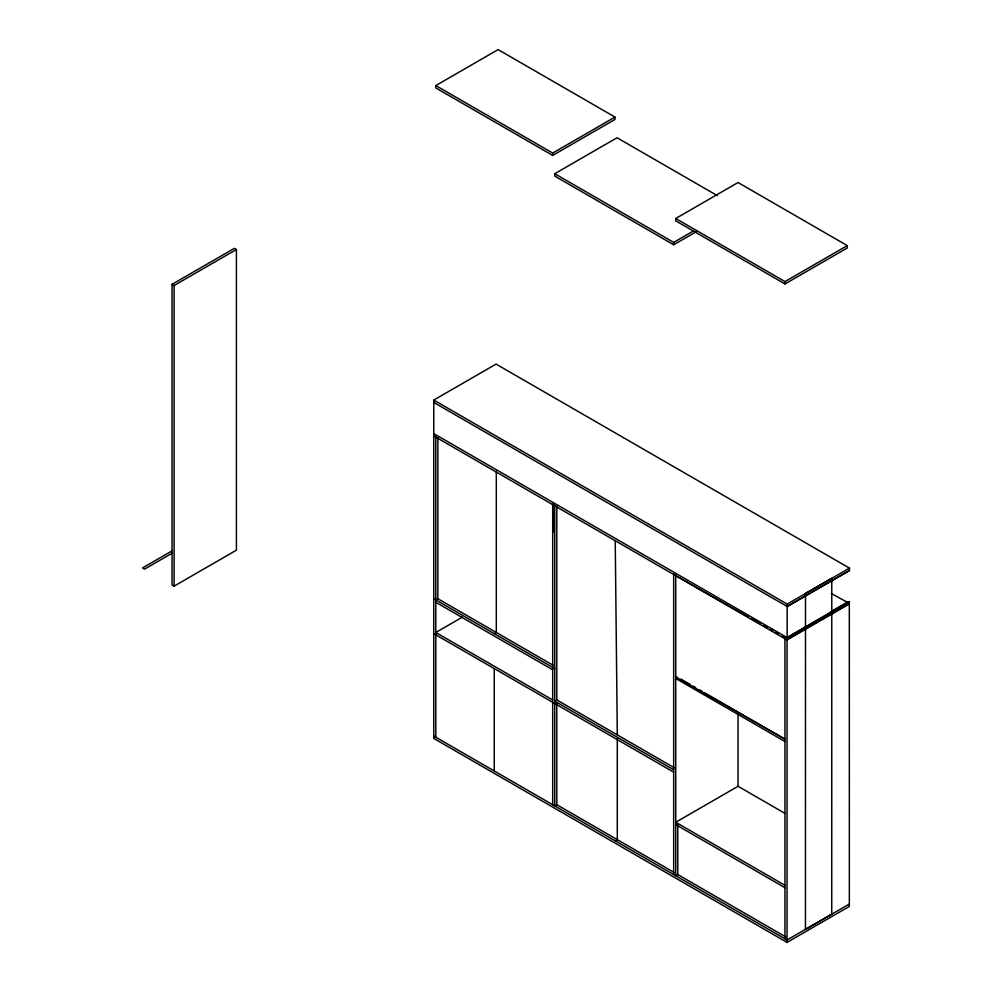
<?xml version="1.0" encoding="UTF-8"?>
<svg xmlns="http://www.w3.org/2000/svg" width="992" height="992" viewBox="0 0 992 992"><rect width="100%" height="100%" fill="white"/><g stroke="black" fill="none" stroke-linecap="round" stroke-linejoin="round"><path stroke-width="1.49" d="M831.346 611.382L847.255 602.206L849.313 603.384L849.35 906.428L787.04 942.4L433.764 738.432L433.764 400.074L496.062 364.101L849.474 568.131L849.474 570.512L787.164 606.484L433.764 402.442M435.81 737.242L435.81 436.604L433.752 435.414M435.81 599.912L437.869 598.734L437.869 437.509M674.399 872.625L556.797 804.723L554.751 805.913L554.751 505.263L552.693 504.085L552.693 804.723M787.164 606.484L849.474 570.512M433.764 433.603L787.164 637.633L849.35 601.598L849.35 603.967L787.04 639.939L433.764 435.972M435.81 85.572L498.12 49.6L614.99 117.081L614.99 119.449L552.693 155.422L435.81 87.953L435.81 85.572L552.693 153.053L614.99 117.081M172.05 284.32L234.36 248.347L236.418 249.538L236.418 550.176L174.108 586.148L172.05 584.97L172.05 284.32L174.108 285.51L236.418 249.538M696.21 231.756L673.68 244.764L554.751 176.105L554.751 173.724L617.049 137.752L717.278 195.61M675.738 218.5L738.036 182.528L847.292 245.607L847.292 247.975L784.982 283.948L675.738 220.869L675.738 218.5L784.982 281.579L847.292 245.607M554.751 173.724L673.68 242.383L693.557 230.913M171.69 551.081L142.526 567.92L144.584 569.11L172.422 553.04M462.334 617.16L435.81 632.474L552.693 699.943M494.252 633.652L496.31 632.474L496.31 471.25M674.399 767.845L556.797 699.943L554.751 701.133L673.68 769.792M433.764 400.074L787.164 604.103L849.474 568.131M849.35 601.598L787.04 637.571L787.04 942.4M849.313 603.384L787.003 639.356L784.945 638.178L784.945 938.816M615.238 840.832L617.297 839.654L617.297 738.78M784.66 813.192L738.036 786.284L675.738 822.256L784.982 885.335M785.676 936.857L677.784 874.572L675.738 875.762L675.738 575.124L673.68 573.934L673.68 874.572M787.003 940.007L849.35 904.047M675.738 575.682L748.452 617.098M751.155 618.624L760.579 623.993M763.27 625.53L767.312 627.837M770.003 629.362L772.694 630.9M775.397 632.437L778.088 633.962M782.13 636.269L784.821 637.806M675.738 676.966L784.821 739.09L704.915 692.949M831.271 593.526L847.255 602.206M680.946 679.111L690.271 684.492M692.937 686.03L695.603 687.568M699.596 689.874L702.262 691.412M784.833 741.458L676.953 679.173L676.953 676.804M437.869 598.734L553.412 665.434M433.764 598.734L554.751 668.583M435.81 602.293L552.693 669.774M433.764 633.652L673.68 772.173M675.738 824.625L784.982 887.704M433.764 736.064L787.04 940.019M615.238 540.752L617.297 734.874M552.693 504.643L553.04 532.332M787.164 604.103L787.164 637.633M784.982 281.579L784.982 283.948M738.036 713.856L738.036 786.284M677.784 824.997L677.784 874.572M673.68 242.383L673.68 244.764M556.797 506.18L556.797 699.943M556.797 703.849L556.797 804.723M552.693 153.053L552.693 155.422M494.252 668.583L494.252 770.982M174.108 285.51L174.108 586.148M805.492 627.018L805.454 929.454L831.742 914.215L831.78 578.249L805.492 593.489L805.492 627.018"/></g></svg>
